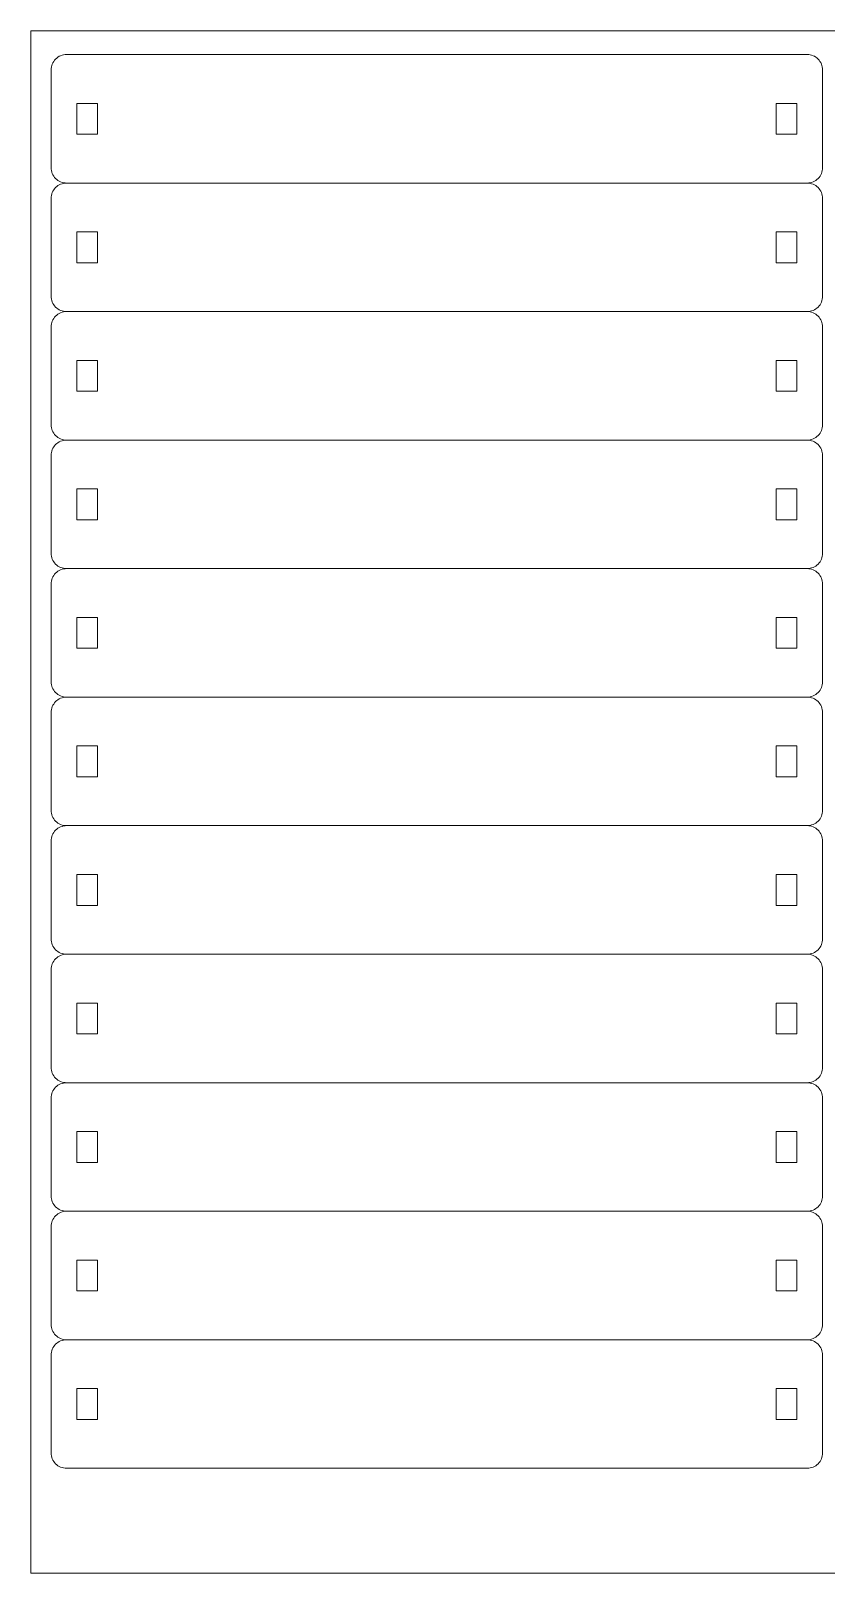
# Model space of a CAD drawing. Header units: centimetres. Extents: x -89 to 95, y -62 to 62.
# Drawn here: x 5.4 to 36.3, y -62 to -2 of the extents above; entities that cross this region are included whole.
import ezdxf

# ---------------------------------------------------------------- set-up
doc = ezdxf.new("R2010")
doc.units = ezdxf.units.CM
doc.header["$MEASUREMENT"] = 0
doc.layers.add('layer 1', color=7, linetype='Continuous')

msp = doc.modelspace()

# ---------------------------------------------------------------- linework, layer by layer
at = {"layer": 'layer 1', "color": 177, "lineweight": 9}
msp.add_open_spline([(5.39311, -61.96294), (5.39311, -61.96294), (95.39311, -61.96294), (95.39311, -61.96294), (95.39311, -61.96294), (95.39311, -61.96294), (95.39311, -1.96294), (95.39311, -1.96294), (95.39311, -1.96294), (95.39311, -1.96294), (5.39311, -1.96294), (5.39311, -1.96294), (5.39311, -1.96294), (5.39311, -1.96294), (5.39311, -61.96294), (5.39311, -61.96294), (5.39311, -61.96294), (5.39311, -61.96294), (5.39311, -61.96294), (5.39311, -61.96294)], degree=3, knots=[0, 0, 0, 0, 0.16666667, 0.16666667, 0.16666667, 0.16666667, 0.33333333, 0.33333333, 0.33333333, 0.33333333, 0.5, 0.5, 0.5, 0.5, 0.66666667, 0.66666667, 0.66666667, 0.66666667, 1, 1, 1, 1], dxfattribs=at)
at = {"layer": 'layer 1', "color": 250, "lineweight": 9}
for points, knots in [([(6.18059, -7.28356), (6.18059, -7.28356), (6.18059, -3.48356), (6.18059, -3.48356), (6.18059, -3.48356), (6.18049, -3.32453), (6.24357, -3.17198), (6.35595, -3.05945), (6.35595, -3.05945), (6.46833, -2.94693), (6.62156, -2.88366), (6.78059, -2.88356), (6.78059, -2.88356), (6.78059, -2.88356), (35.58059, -2.88356), (35.58059, -2.88356), (35.58059, -2.88356), (35.73962, -2.88346), (35.89218, -2.94654), (36.0047, -3.05892), (36.0047, -3.05892), (36.11722, -3.1713), (36.18049, -3.32453), (36.18059, -3.48356), (36.18059, -3.48356), (36.18059, -3.48356), (36.18059, -7.28356), (36.18059, -7.28356), (36.18059, -7.28356), (36.18069, -7.44259), (36.11761, -7.59515), (36.00523, -7.70767), (36.00523, -7.70767), (35.89285, -7.82019), (35.73962, -7.88346), (35.58059, -7.88356), (35.58059, -7.88356), (35.58059, -7.88356), (6.78059, -7.88356), (6.78059, -7.88356), (6.78059, -7.88356), (6.62156, -7.88366), (6.46901, -7.82058), (6.35648, -7.7082), (6.35648, -7.7082), (6.24396, -7.59583), (6.18069, -7.44259), (6.18059, -7.28356), (6.18059, -7.28356), (6.18059, -7.28356), (6.18059, -7.28356), (6.18059, -7.28356)], [0, 0, 0, 0, 0.07142857, 0.07142857, 0.07142857, 0.07142857, 0.14285714, 0.14285714, 0.14285714, 0.14285714, 0.21428571, 0.21428571, 0.21428571, 0.21428571, 0.28571429, 0.28571429, 0.28571429, 0.28571429, 0.35714286, 0.35714286, 0.35714286, 0.35714286, 0.42857143, 0.42857143, 0.42857143, 0.42857143, 0.5, 0.5, 0.5, 0.5, 0.57142857, 0.57142857, 0.57142857, 0.57142857, 0.64285714, 0.64285714, 0.64285714, 0.64285714, 0.71428571, 0.71428571, 0.71428571, 0.71428571, 0.78571429, 0.78571429, 0.78571429, 0.78571429, 0.85714286, 0.85714286, 0.85714286, 0.85714286, 1, 1, 1, 1]), ([(7.18059, -4.78356), (7.18059, -4.78356), (7.18059, -5.98356), (7.18059, -5.98356), (7.18059, -5.98356), (7.18059, -5.98356), (7.98059, -5.98356), (7.98059, -5.98356), (7.98059, -5.98356), (7.98059, -5.98356), (7.98059, -4.78356), (7.98059, -4.78356), (7.98059, -4.78356), (7.98059, -4.78356), (7.18059, -4.78356), (7.18059, -4.78356), (7.18059, -4.78356), (7.18059, -4.78356), (7.18059, -4.78356), (7.18059, -4.78356)], [0, 0, 0, 0, 0.16666667, 0.16666667, 0.16666667, 0.16666667, 0.33333333, 0.33333333, 0.33333333, 0.33333333, 0.5, 0.5, 0.5, 0.5, 0.66666667, 0.66666667, 0.66666667, 0.66666667, 1, 1, 1, 1]), ([(34.38059, -4.78356), (34.38059, -4.78356), (34.38059, -5.98356), (34.38059, -5.98356), (34.38059, -5.98356), (34.38059, -5.98356), (35.18059, -5.98356), (35.18059, -5.98356), (35.18059, -5.98356), (35.18059, -5.98356), (35.18059, -4.78356), (35.18059, -4.78356), (35.18059, -4.78356), (35.18059, -4.78356), (34.38059, -4.78356), (34.38059, -4.78356), (34.38059, -4.78356), (34.38059, -4.78356), (34.38059, -4.78356), (34.38059, -4.78356)], [0, 0, 0, 0, 0.16666667, 0.16666667, 0.16666667, 0.16666667, 0.33333333, 0.33333333, 0.33333333, 0.33333333, 0.5, 0.5, 0.5, 0.5, 0.66666667, 0.66666667, 0.66666667, 0.66666667, 1, 1, 1, 1]), ([(35.58059, -7.88356), (35.73962, -7.88346), (35.89218, -7.94654), (36.0047, -8.05892), (36.0047, -8.05892), (36.11722, -8.1713), (36.18049, -8.32453), (36.18059, -8.48356), (36.18059, -8.48356), (36.18059, -8.48356), (36.18059, -12.28356), (36.18059, -12.28356), (36.18059, -12.28356), (36.18069, -12.44259), (36.11761, -12.59515), (36.00523, -12.70767), (36.00523, -12.70767), (35.89285, -12.82019), (35.73962, -12.88346), (35.58059, -12.88356), (35.58059, -12.88356), (35.58059, -12.88356), (6.78059, -12.88356), (6.78059, -12.88356), (6.78059, -12.88356), (6.62156, -12.88366), (6.46901, -12.82058), (6.35648, -12.7082), (6.35648, -12.7082), (6.24396, -12.59583), (6.18069, -12.44259), (6.18059, -12.28356), (6.18059, -12.28356), (6.18059, -12.28356), (6.18059, -12.28356), (6.18059, -12.28356), (6.18059, -12.28356), (6.18059, -12.28356), (6.18059, -8.48356), (6.18059, -8.48356), (6.18059, -8.48356), (6.18049, -8.32453), (6.24357, -8.17198), (6.35595, -8.05945), (6.35595, -8.05945), (6.46833, -7.94693), (6.62156, -7.88366), (6.78059, -7.88356)], [0, 0, 0, 0, 0.07692308, 0.07692308, 0.07692308, 0.07692308, 0.15384615, 0.15384615, 0.15384615, 0.15384615, 0.23076923, 0.23076923, 0.23076923, 0.23076923, 0.30769231, 0.30769231, 0.30769231, 0.30769231, 0.38461538, 0.38461538, 0.38461538, 0.38461538, 0.46153846, 0.46153846, 0.46153846, 0.46153846, 0.53846154, 0.53846154, 0.53846154, 0.53846154, 0.61538462, 0.61538462, 0.61538462, 0.61538462, 0.69230769, 0.69230769, 0.69230769, 0.69230769, 0.76923077, 0.76923077, 0.76923077, 0.76923077, 0.84615385, 0.84615385, 0.84615385, 0.84615385, 1, 1, 1, 1]), ([(7.18059, -9.78356), (7.18059, -9.78356), (7.18059, -10.98356), (7.18059, -10.98356), (7.18059, -10.98356), (7.18059, -10.98356), (7.98059, -10.98356), (7.98059, -10.98356), (7.98059, -10.98356), (7.98059, -10.98356), (7.98059, -9.78356), (7.98059, -9.78356), (7.98059, -9.78356), (7.98059, -9.78356), (7.18059, -9.78356), (7.18059, -9.78356), (7.18059, -9.78356), (7.18059, -9.78356), (7.18059, -9.78356), (7.18059, -9.78356)], [0, 0, 0, 0, 0.16666667, 0.16666667, 0.16666667, 0.16666667, 0.33333333, 0.33333333, 0.33333333, 0.33333333, 0.5, 0.5, 0.5, 0.5, 0.66666667, 0.66666667, 0.66666667, 0.66666667, 1, 1, 1, 1]), ([(34.38059, -9.78356), (34.38059, -9.78356), (34.38059, -10.98356), (34.38059, -10.98356), (34.38059, -10.98356), (34.38059, -10.98356), (35.18059, -10.98356), (35.18059, -10.98356), (35.18059, -10.98356), (35.18059, -10.98356), (35.18059, -9.78356), (35.18059, -9.78356), (35.18059, -9.78356), (35.18059, -9.78356), (34.38059, -9.78356), (34.38059, -9.78356), (34.38059, -9.78356), (34.38059, -9.78356), (34.38059, -9.78356), (34.38059, -9.78356)], [0, 0, 0, 0, 0.16666667, 0.16666667, 0.16666667, 0.16666667, 0.33333333, 0.33333333, 0.33333333, 0.33333333, 0.5, 0.5, 0.5, 0.5, 0.66666667, 0.66666667, 0.66666667, 0.66666667, 1, 1, 1, 1]), ([(35.58059, -12.88356), (35.73962, -12.88346), (35.89218, -12.94654), (36.0047, -13.05892), (36.0047, -13.05892), (36.11722, -13.1713), (36.18049, -13.32453), (36.18059, -13.48356), (36.18059, -13.48356), (36.18059, -13.48356), (36.18059, -17.28356), (36.18059, -17.28356), (36.18059, -17.28356), (36.18069, -17.44259), (36.11761, -17.59515), (36.00523, -17.70767), (36.00523, -17.70767), (35.89285, -17.82019), (35.73962, -17.88346), (35.58059, -17.88356), (35.58059, -17.88356), (35.58059, -17.88356), (6.78059, -17.88356), (6.78059, -17.88356), (6.78059, -17.88356), (6.62156, -17.88366), (6.46901, -17.82058), (6.35648, -17.7082), (6.35648, -17.7082), (6.24396, -17.59583), (6.18069, -17.44259), (6.18059, -17.28356), (6.18059, -17.28356), (6.18059, -17.28356), (6.18059, -17.28356), (6.18059, -17.28356), (6.18059, -17.28356), (6.18059, -17.28356), (6.18059, -13.48356), (6.18059, -13.48356), (6.18059, -13.48356), (6.18049, -13.32453), (6.24357, -13.17198), (6.35595, -13.05945), (6.35595, -13.05945), (6.46833, -12.94693), (6.62156, -12.88366), (6.78059, -12.88356)], [0, 0, 0, 0, 0.07692308, 0.07692308, 0.07692308, 0.07692308, 0.15384615, 0.15384615, 0.15384615, 0.15384615, 0.23076923, 0.23076923, 0.23076923, 0.23076923, 0.30769231, 0.30769231, 0.30769231, 0.30769231, 0.38461538, 0.38461538, 0.38461538, 0.38461538, 0.46153846, 0.46153846, 0.46153846, 0.46153846, 0.53846154, 0.53846154, 0.53846154, 0.53846154, 0.61538462, 0.61538462, 0.61538462, 0.61538462, 0.69230769, 0.69230769, 0.69230769, 0.69230769, 0.76923077, 0.76923077, 0.76923077, 0.76923077, 0.84615385, 0.84615385, 0.84615385, 0.84615385, 1, 1, 1, 1]), ([(7.18059, -14.78356), (7.18059, -14.78356), (7.18059, -15.98356), (7.18059, -15.98356), (7.18059, -15.98356), (7.18059, -15.98356), (7.98059, -15.98356), (7.98059, -15.98356), (7.98059, -15.98356), (7.98059, -15.98356), (7.98059, -14.78356), (7.98059, -14.78356), (7.98059, -14.78356), (7.98059, -14.78356), (7.18059, -14.78356), (7.18059, -14.78356), (7.18059, -14.78356), (7.18059, -14.78356), (7.18059, -14.78356), (7.18059, -14.78356)], [0, 0, 0, 0, 0.16666667, 0.16666667, 0.16666667, 0.16666667, 0.33333333, 0.33333333, 0.33333333, 0.33333333, 0.5, 0.5, 0.5, 0.5, 0.66666667, 0.66666667, 0.66666667, 0.66666667, 1, 1, 1, 1]), ([(34.38059, -14.78356), (34.38059, -14.78356), (34.38059, -15.98356), (34.38059, -15.98356), (34.38059, -15.98356), (34.38059, -15.98356), (35.18059, -15.98356), (35.18059, -15.98356), (35.18059, -15.98356), (35.18059, -15.98356), (35.18059, -14.78356), (35.18059, -14.78356), (35.18059, -14.78356), (35.18059, -14.78356), (34.38059, -14.78356), (34.38059, -14.78356), (34.38059, -14.78356), (34.38059, -14.78356), (34.38059, -14.78356), (34.38059, -14.78356)], [0, 0, 0, 0, 0.16666667, 0.16666667, 0.16666667, 0.16666667, 0.33333333, 0.33333333, 0.33333333, 0.33333333, 0.5, 0.5, 0.5, 0.5, 0.66666667, 0.66666667, 0.66666667, 0.66666667, 1, 1, 1, 1]), ([(35.58059, -17.88356), (35.73962, -17.88346), (35.89218, -17.94654), (36.0047, -18.05892), (36.0047, -18.05892), (36.11722, -18.1713), (36.18049, -18.32453), (36.18059, -18.48356), (36.18059, -18.48356), (36.18059, -18.48356), (36.18059, -22.28356), (36.18059, -22.28356), (36.18059, -22.28356), (36.18069, -22.44259), (36.11761, -22.59515), (36.00523, -22.70767), (36.00523, -22.70767), (35.89285, -22.82019), (35.73962, -22.88346), (35.58059, -22.88356), (35.58059, -22.88356), (35.58059, -22.88356), (6.78059, -22.88356), (6.78059, -22.88356), (6.78059, -22.88356), (6.62156, -22.88366), (6.46901, -22.82058), (6.35648, -22.7082), (6.35648, -22.7082), (6.24396, -22.59583), (6.18069, -22.44259), (6.18059, -22.28356), (6.18059, -22.28356), (6.18059, -22.28356), (6.18059, -22.28356), (6.18059, -22.28356), (6.18059, -22.28356), (6.18059, -22.28356), (6.18059, -18.48356), (6.18059, -18.48356), (6.18059, -18.48356), (6.18049, -18.32453), (6.24357, -18.17198), (6.35595, -18.05945), (6.35595, -18.05945), (6.46833, -17.94693), (6.62156, -17.88366), (6.78059, -17.88356)], [0, 0, 0, 0, 0.07692308, 0.07692308, 0.07692308, 0.07692308, 0.15384615, 0.15384615, 0.15384615, 0.15384615, 0.23076923, 0.23076923, 0.23076923, 0.23076923, 0.30769231, 0.30769231, 0.30769231, 0.30769231, 0.38461538, 0.38461538, 0.38461538, 0.38461538, 0.46153846, 0.46153846, 0.46153846, 0.46153846, 0.53846154, 0.53846154, 0.53846154, 0.53846154, 0.61538462, 0.61538462, 0.61538462, 0.61538462, 0.69230769, 0.69230769, 0.69230769, 0.69230769, 0.76923077, 0.76923077, 0.76923077, 0.76923077, 0.84615385, 0.84615385, 0.84615385, 0.84615385, 1, 1, 1, 1]), ([(7.18059, -19.78356), (7.18059, -19.78356), (7.18059, -20.98356), (7.18059, -20.98356), (7.18059, -20.98356), (7.18059, -20.98356), (7.98059, -20.98356), (7.98059, -20.98356), (7.98059, -20.98356), (7.98059, -20.98356), (7.98059, -19.78356), (7.98059, -19.78356), (7.98059, -19.78356), (7.98059, -19.78356), (7.18059, -19.78356), (7.18059, -19.78356), (7.18059, -19.78356), (7.18059, -19.78356), (7.18059, -19.78356), (7.18059, -19.78356)], [0, 0, 0, 0, 0.16666667, 0.16666667, 0.16666667, 0.16666667, 0.33333333, 0.33333333, 0.33333333, 0.33333333, 0.5, 0.5, 0.5, 0.5, 0.66666667, 0.66666667, 0.66666667, 0.66666667, 1, 1, 1, 1]), ([(34.38059, -19.78356), (34.38059, -19.78356), (34.38059, -20.98356), (34.38059, -20.98356), (34.38059, -20.98356), (34.38059, -20.98356), (35.18059, -20.98356), (35.18059, -20.98356), (35.18059, -20.98356), (35.18059, -20.98356), (35.18059, -19.78356), (35.18059, -19.78356), (35.18059, -19.78356), (35.18059, -19.78356), (34.38059, -19.78356), (34.38059, -19.78356), (34.38059, -19.78356), (34.38059, -19.78356), (34.38059, -19.78356), (34.38059, -19.78356)], [0, 0, 0, 0, 0.16666667, 0.16666667, 0.16666667, 0.16666667, 0.33333333, 0.33333333, 0.33333333, 0.33333333, 0.5, 0.5, 0.5, 0.5, 0.66666667, 0.66666667, 0.66666667, 0.66666667, 1, 1, 1, 1]), ([(35.58059, -22.88356), (35.73962, -22.88346), (35.89218, -22.94654), (36.0047, -23.05892), (36.0047, -23.05892), (36.11722, -23.1713), (36.18049, -23.32453), (36.18059, -23.48356), (36.18059, -23.48356), (36.18059, -23.48356), (36.18059, -27.28356), (36.18059, -27.28356), (36.18059, -27.28356), (36.18069, -27.44259), (36.11761, -27.59515), (36.00523, -27.70767), (36.00523, -27.70767), (35.89285, -27.82019), (35.73962, -27.88346), (35.58059, -27.88356), (35.58059, -27.88356), (35.58059, -27.88356), (6.78059, -27.88356), (6.78059, -27.88356), (6.78059, -27.88356), (6.62156, -27.88366), (6.46901, -27.82058), (6.35648, -27.7082), (6.35648, -27.7082), (6.24396, -27.59583), (6.18069, -27.44259), (6.18059, -27.28356), (6.18059, -27.28356), (6.18059, -27.28356), (6.18059, -27.28356), (6.18059, -27.28356), (6.18059, -27.28356), (6.18059, -27.28356), (6.18059, -23.48356), (6.18059, -23.48356), (6.18059, -23.48356), (6.18049, -23.32453), (6.24357, -23.17198), (6.35595, -23.05945), (6.35595, -23.05945), (6.46833, -22.94693), (6.62156, -22.88366), (6.78059, -22.88356)], [0, 0, 0, 0, 0.07692308, 0.07692308, 0.07692308, 0.07692308, 0.15384615, 0.15384615, 0.15384615, 0.15384615, 0.23076923, 0.23076923, 0.23076923, 0.23076923, 0.30769231, 0.30769231, 0.30769231, 0.30769231, 0.38461538, 0.38461538, 0.38461538, 0.38461538, 0.46153846, 0.46153846, 0.46153846, 0.46153846, 0.53846154, 0.53846154, 0.53846154, 0.53846154, 0.61538462, 0.61538462, 0.61538462, 0.61538462, 0.69230769, 0.69230769, 0.69230769, 0.69230769, 0.76923077, 0.76923077, 0.76923077, 0.76923077, 0.84615385, 0.84615385, 0.84615385, 0.84615385, 1, 1, 1, 1]), ([(7.18059, -24.78356), (7.18059, -24.78356), (7.18059, -25.98356), (7.18059, -25.98356), (7.18059, -25.98356), (7.18059, -25.98356), (7.98059, -25.98356), (7.98059, -25.98356), (7.98059, -25.98356), (7.98059, -25.98356), (7.98059, -24.78356), (7.98059, -24.78356), (7.98059, -24.78356), (7.98059, -24.78356), (7.18059, -24.78356), (7.18059, -24.78356), (7.18059, -24.78356), (7.18059, -24.78356), (7.18059, -24.78356), (7.18059, -24.78356)], [0, 0, 0, 0, 0.16666667, 0.16666667, 0.16666667, 0.16666667, 0.33333333, 0.33333333, 0.33333333, 0.33333333, 0.5, 0.5, 0.5, 0.5, 0.66666667, 0.66666667, 0.66666667, 0.66666667, 1, 1, 1, 1]), ([(34.38059, -24.78356), (34.38059, -24.78356), (34.38059, -25.98356), (34.38059, -25.98356), (34.38059, -25.98356), (34.38059, -25.98356), (35.18059, -25.98356), (35.18059, -25.98356), (35.18059, -25.98356), (35.18059, -25.98356), (35.18059, -24.78356), (35.18059, -24.78356), (35.18059, -24.78356), (35.18059, -24.78356), (34.38059, -24.78356), (34.38059, -24.78356), (34.38059, -24.78356), (34.38059, -24.78356), (34.38059, -24.78356), (34.38059, -24.78356)], [0, 0, 0, 0, 0.16666667, 0.16666667, 0.16666667, 0.16666667, 0.33333333, 0.33333333, 0.33333333, 0.33333333, 0.5, 0.5, 0.5, 0.5, 0.66666667, 0.66666667, 0.66666667, 0.66666667, 1, 1, 1, 1]), ([(35.58059, -27.88356), (35.73962, -27.88346), (35.89218, -27.94654), (36.0047, -28.05892), (36.0047, -28.05892), (36.11722, -28.1713), (36.18049, -28.32453), (36.18059, -28.48356), (36.18059, -28.48356), (36.18059, -28.48356), (36.18059, -32.28356), (36.18059, -32.28356), (36.18059, -32.28356), (36.18069, -32.44259), (36.11761, -32.59515), (36.00523, -32.70767), (36.00523, -32.70767), (35.89285, -32.82019), (35.73962, -32.88346), (35.58059, -32.88356), (35.58059, -32.88356), (35.58059, -32.88356), (6.78059, -32.88356), (6.78059, -32.88356), (6.78059, -32.88356), (6.62156, -32.88366), (6.46901, -32.82058), (6.35648, -32.7082), (6.35648, -32.7082), (6.24396, -32.59583), (6.18069, -32.44259), (6.18059, -32.28356), (6.18059, -32.28356), (6.18059, -32.28356), (6.18059, -32.28356), (6.18059, -32.28356), (6.18059, -32.28356), (6.18059, -32.28356), (6.18059, -28.48356), (6.18059, -28.48356), (6.18059, -28.48356), (6.18049, -28.32453), (6.24357, -28.17198), (6.35595, -28.05945), (6.35595, -28.05945), (6.46833, -27.94693), (6.62156, -27.88366), (6.78059, -27.88356)], [0, 0, 0, 0, 0.07692308, 0.07692308, 0.07692308, 0.07692308, 0.15384615, 0.15384615, 0.15384615, 0.15384615, 0.23076923, 0.23076923, 0.23076923, 0.23076923, 0.30769231, 0.30769231, 0.30769231, 0.30769231, 0.38461538, 0.38461538, 0.38461538, 0.38461538, 0.46153846, 0.46153846, 0.46153846, 0.46153846, 0.53846154, 0.53846154, 0.53846154, 0.53846154, 0.61538462, 0.61538462, 0.61538462, 0.61538462, 0.69230769, 0.69230769, 0.69230769, 0.69230769, 0.76923077, 0.76923077, 0.76923077, 0.76923077, 0.84615385, 0.84615385, 0.84615385, 0.84615385, 1, 1, 1, 1]), ([(7.18059, -29.78356), (7.18059, -29.78356), (7.18059, -30.98356), (7.18059, -30.98356), (7.18059, -30.98356), (7.18059, -30.98356), (7.98059, -30.98356), (7.98059, -30.98356), (7.98059, -30.98356), (7.98059, -30.98356), (7.98059, -29.78356), (7.98059, -29.78356), (7.98059, -29.78356), (7.98059, -29.78356), (7.18059, -29.78356), (7.18059, -29.78356), (7.18059, -29.78356), (7.18059, -29.78356), (7.18059, -29.78356), (7.18059, -29.78356)], [0, 0, 0, 0, 0.16666667, 0.16666667, 0.16666667, 0.16666667, 0.33333333, 0.33333333, 0.33333333, 0.33333333, 0.5, 0.5, 0.5, 0.5, 0.66666667, 0.66666667, 0.66666667, 0.66666667, 1, 1, 1, 1]), ([(34.38059, -29.78356), (34.38059, -29.78356), (34.38059, -30.98356), (34.38059, -30.98356), (34.38059, -30.98356), (34.38059, -30.98356), (35.18059, -30.98356), (35.18059, -30.98356), (35.18059, -30.98356), (35.18059, -30.98356), (35.18059, -29.78356), (35.18059, -29.78356), (35.18059, -29.78356), (35.18059, -29.78356), (34.38059, -29.78356), (34.38059, -29.78356), (34.38059, -29.78356), (34.38059, -29.78356), (34.38059, -29.78356), (34.38059, -29.78356)], [0, 0, 0, 0, 0.16666667, 0.16666667, 0.16666667, 0.16666667, 0.33333333, 0.33333333, 0.33333333, 0.33333333, 0.5, 0.5, 0.5, 0.5, 0.66666667, 0.66666667, 0.66666667, 0.66666667, 1, 1, 1, 1]), ([(35.58059, -32.88356), (35.73962, -32.88346), (35.89218, -32.94654), (36.0047, -33.05892), (36.0047, -33.05892), (36.11722, -33.1713), (36.18049, -33.32453), (36.18059, -33.48356), (36.18059, -33.48356), (36.18059, -33.48356), (36.18059, -37.28356), (36.18059, -37.28356), (36.18059, -37.28356), (36.18069, -37.44259), (36.11761, -37.59515), (36.00523, -37.70767), (36.00523, -37.70767), (35.89285, -37.82019), (35.73962, -37.88346), (35.58059, -37.88356), (35.58059, -37.88356), (35.58059, -37.88356), (6.78059, -37.88356), (6.78059, -37.88356), (6.78059, -37.88356), (6.62156, -37.88366), (6.46901, -37.82058), (6.35648, -37.7082), (6.35648, -37.7082), (6.24396, -37.59583), (6.18069, -37.44259), (6.18059, -37.28356), (6.18059, -37.28356), (6.18059, -37.28356), (6.18059, -37.28356), (6.18059, -37.28356), (6.18059, -37.28356), (6.18059, -37.28356), (6.18059, -33.48356), (6.18059, -33.48356), (6.18059, -33.48356), (6.18049, -33.32453), (6.24357, -33.17198), (6.35595, -33.05945), (6.35595, -33.05945), (6.46833, -32.94693), (6.62156, -32.88366), (6.78059, -32.88356)], [0, 0, 0, 0, 0.07692308, 0.07692308, 0.07692308, 0.07692308, 0.15384615, 0.15384615, 0.15384615, 0.15384615, 0.23076923, 0.23076923, 0.23076923, 0.23076923, 0.30769231, 0.30769231, 0.30769231, 0.30769231, 0.38461538, 0.38461538, 0.38461538, 0.38461538, 0.46153846, 0.46153846, 0.46153846, 0.46153846, 0.53846154, 0.53846154, 0.53846154, 0.53846154, 0.61538462, 0.61538462, 0.61538462, 0.61538462, 0.69230769, 0.69230769, 0.69230769, 0.69230769, 0.76923077, 0.76923077, 0.76923077, 0.76923077, 0.84615385, 0.84615385, 0.84615385, 0.84615385, 1, 1, 1, 1]), ([(7.18059, -34.78356), (7.18059, -34.78356), (7.18059, -35.98356), (7.18059, -35.98356), (7.18059, -35.98356), (7.18059, -35.98356), (7.98059, -35.98356), (7.98059, -35.98356), (7.98059, -35.98356), (7.98059, -35.98356), (7.98059, -34.78356), (7.98059, -34.78356), (7.98059, -34.78356), (7.98059, -34.78356), (7.18059, -34.78356), (7.18059, -34.78356), (7.18059, -34.78356), (7.18059, -34.78356), (7.18059, -34.78356), (7.18059, -34.78356)], [0, 0, 0, 0, 0.16666667, 0.16666667, 0.16666667, 0.16666667, 0.33333333, 0.33333333, 0.33333333, 0.33333333, 0.5, 0.5, 0.5, 0.5, 0.66666667, 0.66666667, 0.66666667, 0.66666667, 1, 1, 1, 1]), ([(34.38059, -34.78356), (34.38059, -34.78356), (34.38059, -35.98356), (34.38059, -35.98356), (34.38059, -35.98356), (34.38059, -35.98356), (35.18059, -35.98356), (35.18059, -35.98356), (35.18059, -35.98356), (35.18059, -35.98356), (35.18059, -34.78356), (35.18059, -34.78356), (35.18059, -34.78356), (35.18059, -34.78356), (34.38059, -34.78356), (34.38059, -34.78356), (34.38059, -34.78356), (34.38059, -34.78356), (34.38059, -34.78356), (34.38059, -34.78356)], [0, 0, 0, 0, 0.16666667, 0.16666667, 0.16666667, 0.16666667, 0.33333333, 0.33333333, 0.33333333, 0.33333333, 0.5, 0.5, 0.5, 0.5, 0.66666667, 0.66666667, 0.66666667, 0.66666667, 1, 1, 1, 1]), ([(35.58059, -37.88356), (35.73962, -37.88346), (35.89218, -37.94654), (36.0047, -38.05892), (36.0047, -38.05892), (36.11722, -38.1713), (36.18049, -38.32453), (36.18059, -38.48356), (36.18059, -38.48356), (36.18059, -38.48356), (36.18059, -42.28356), (36.18059, -42.28356), (36.18059, -42.28356), (36.18069, -42.44259), (36.11761, -42.59515), (36.00523, -42.70767), (36.00523, -42.70767), (35.89285, -42.82019), (35.73962, -42.88346), (35.58059, -42.88356), (35.58059, -42.88356), (35.58059, -42.88356), (6.78059, -42.88356), (6.78059, -42.88356), (6.78059, -42.88356), (6.62156, -42.88366), (6.46901, -42.82058), (6.35648, -42.7082), (6.35648, -42.7082), (6.24396, -42.59583), (6.18069, -42.44259), (6.18059, -42.28356), (6.18059, -42.28356), (6.18059, -42.28356), (6.18059, -42.28356), (6.18059, -42.28356), (6.18059, -42.28356), (6.18059, -42.28356), (6.18059, -38.48356), (6.18059, -38.48356), (6.18059, -38.48356), (6.18049, -38.32453), (6.24357, -38.17198), (6.35595, -38.05945), (6.35595, -38.05945), (6.46833, -37.94693), (6.62156, -37.88366), (6.78059, -37.88356)], [0, 0, 0, 0, 0.07692308, 0.07692308, 0.07692308, 0.07692308, 0.15384615, 0.15384615, 0.15384615, 0.15384615, 0.23076923, 0.23076923, 0.23076923, 0.23076923, 0.30769231, 0.30769231, 0.30769231, 0.30769231, 0.38461538, 0.38461538, 0.38461538, 0.38461538, 0.46153846, 0.46153846, 0.46153846, 0.46153846, 0.53846154, 0.53846154, 0.53846154, 0.53846154, 0.61538462, 0.61538462, 0.61538462, 0.61538462, 0.69230769, 0.69230769, 0.69230769, 0.69230769, 0.76923077, 0.76923077, 0.76923077, 0.76923077, 0.84615385, 0.84615385, 0.84615385, 0.84615385, 1, 1, 1, 1]), ([(7.18059, -39.78356), (7.18059, -39.78356), (7.18059, -40.98356), (7.18059, -40.98356), (7.18059, -40.98356), (7.18059, -40.98356), (7.98059, -40.98356), (7.98059, -40.98356), (7.98059, -40.98356), (7.98059, -40.98356), (7.98059, -39.78356), (7.98059, -39.78356), (7.98059, -39.78356), (7.98059, -39.78356), (7.18059, -39.78356), (7.18059, -39.78356), (7.18059, -39.78356), (7.18059, -39.78356), (7.18059, -39.78356), (7.18059, -39.78356)], [0, 0, 0, 0, 0.16666667, 0.16666667, 0.16666667, 0.16666667, 0.33333333, 0.33333333, 0.33333333, 0.33333333, 0.5, 0.5, 0.5, 0.5, 0.66666667, 0.66666667, 0.66666667, 0.66666667, 1, 1, 1, 1]), ([(34.38059, -39.78356), (34.38059, -39.78356), (34.38059, -40.98356), (34.38059, -40.98356), (34.38059, -40.98356), (34.38059, -40.98356), (35.18059, -40.98356), (35.18059, -40.98356), (35.18059, -40.98356), (35.18059, -40.98356), (35.18059, -39.78356), (35.18059, -39.78356), (35.18059, -39.78356), (35.18059, -39.78356), (34.38059, -39.78356), (34.38059, -39.78356), (34.38059, -39.78356), (34.38059, -39.78356), (34.38059, -39.78356), (34.38059, -39.78356)], [0, 0, 0, 0, 0.16666667, 0.16666667, 0.16666667, 0.16666667, 0.33333333, 0.33333333, 0.33333333, 0.33333333, 0.5, 0.5, 0.5, 0.5, 0.66666667, 0.66666667, 0.66666667, 0.66666667, 1, 1, 1, 1]), ([(35.58059, -42.88356), (35.73962, -42.88346), (35.89218, -42.94654), (36.0047, -43.05892), (36.0047, -43.05892), (36.11722, -43.1713), (36.18049, -43.32453), (36.18059, -43.48356), (36.18059, -43.48356), (36.18059, -43.48356), (36.18059, -47.28356), (36.18059, -47.28356), (36.18059, -47.28356), (36.18069, -47.44259), (36.11761, -47.59515), (36.00523, -47.70767), (36.00523, -47.70767), (35.89285, -47.82019), (35.73962, -47.88346), (35.58059, -47.88356), (35.58059, -47.88356), (35.58059, -47.88356), (6.78059, -47.88356), (6.78059, -47.88356), (6.78059, -47.88356), (6.62156, -47.88366), (6.46901, -47.82058), (6.35648, -47.7082), (6.35648, -47.7082), (6.24396, -47.59583), (6.18069, -47.44259), (6.18059, -47.28356), (6.18059, -47.28356), (6.18059, -47.28356), (6.18059, -47.28356), (6.18059, -47.28356), (6.18059, -47.28356), (6.18059, -47.28356), (6.18059, -43.48356), (6.18059, -43.48356), (6.18059, -43.48356), (6.18049, -43.32453), (6.24357, -43.17198), (6.35595, -43.05945), (6.35595, -43.05945), (6.46833, -42.94693), (6.62156, -42.88366), (6.78059, -42.88356)], [0, 0, 0, 0, 0.07692308, 0.07692308, 0.07692308, 0.07692308, 0.15384615, 0.15384615, 0.15384615, 0.15384615, 0.23076923, 0.23076923, 0.23076923, 0.23076923, 0.30769231, 0.30769231, 0.30769231, 0.30769231, 0.38461538, 0.38461538, 0.38461538, 0.38461538, 0.46153846, 0.46153846, 0.46153846, 0.46153846, 0.53846154, 0.53846154, 0.53846154, 0.53846154, 0.61538462, 0.61538462, 0.61538462, 0.61538462, 0.69230769, 0.69230769, 0.69230769, 0.69230769, 0.76923077, 0.76923077, 0.76923077, 0.76923077, 0.84615385, 0.84615385, 0.84615385, 0.84615385, 1, 1, 1, 1]), ([(7.18059, -44.78356), (7.18059, -44.78356), (7.18059, -45.98356), (7.18059, -45.98356), (7.18059, -45.98356), (7.18059, -45.98356), (7.98059, -45.98356), (7.98059, -45.98356), (7.98059, -45.98356), (7.98059, -45.98356), (7.98059, -44.78356), (7.98059, -44.78356), (7.98059, -44.78356), (7.98059, -44.78356), (7.18059, -44.78356), (7.18059, -44.78356), (7.18059, -44.78356), (7.18059, -44.78356), (7.18059, -44.78356), (7.18059, -44.78356)], [0, 0, 0, 0, 0.16666667, 0.16666667, 0.16666667, 0.16666667, 0.33333333, 0.33333333, 0.33333333, 0.33333333, 0.5, 0.5, 0.5, 0.5, 0.66666667, 0.66666667, 0.66666667, 0.66666667, 1, 1, 1, 1]), ([(34.38059, -44.78356), (34.38059, -44.78356), (34.38059, -45.98356), (34.38059, -45.98356), (34.38059, -45.98356), (34.38059, -45.98356), (35.18059, -45.98356), (35.18059, -45.98356), (35.18059, -45.98356), (35.18059, -45.98356), (35.18059, -44.78356), (35.18059, -44.78356), (35.18059, -44.78356), (35.18059, -44.78356), (34.38059, -44.78356), (34.38059, -44.78356), (34.38059, -44.78356), (34.38059, -44.78356), (34.38059, -44.78356), (34.38059, -44.78356)], [0, 0, 0, 0, 0.16666667, 0.16666667, 0.16666667, 0.16666667, 0.33333333, 0.33333333, 0.33333333, 0.33333333, 0.5, 0.5, 0.5, 0.5, 0.66666667, 0.66666667, 0.66666667, 0.66666667, 1, 1, 1, 1]), ([(35.58059, -47.88356), (35.73962, -47.88346), (35.89218, -47.94654), (36.0047, -48.05892), (36.0047, -48.05892), (36.11722, -48.1713), (36.18049, -48.32453), (36.18059, -48.48356), (36.18059, -48.48356), (36.18059, -48.48356), (36.18059, -52.28356), (36.18059, -52.28356), (36.18059, -52.28356), (36.18069, -52.44259), (36.11761, -52.59515), (36.00523, -52.70767), (36.00523, -52.70767), (35.89285, -52.82019), (35.73962, -52.88346), (35.58059, -52.88356), (35.58059, -52.88356), (35.58059, -52.88356), (6.78059, -52.88356), (6.78059, -52.88356), (6.78059, -52.88356), (6.62156, -52.88366), (6.46901, -52.82058), (6.35648, -52.7082), (6.35648, -52.7082), (6.24396, -52.59583), (6.18069, -52.44259), (6.18059, -52.28356), (6.18059, -52.28356), (6.18059, -52.28356), (6.18059, -52.28356), (6.18059, -52.28356), (6.18059, -52.28356), (6.18059, -52.28356), (6.18059, -48.48356), (6.18059, -48.48356), (6.18059, -48.48356), (6.18049, -48.32453), (6.24357, -48.17198), (6.35595, -48.05945), (6.35595, -48.05945), (6.46833, -47.94693), (6.62156, -47.88366), (6.78059, -47.88356)], [0, 0, 0, 0, 0.07692308, 0.07692308, 0.07692308, 0.07692308, 0.15384615, 0.15384615, 0.15384615, 0.15384615, 0.23076923, 0.23076923, 0.23076923, 0.23076923, 0.30769231, 0.30769231, 0.30769231, 0.30769231, 0.38461538, 0.38461538, 0.38461538, 0.38461538, 0.46153846, 0.46153846, 0.46153846, 0.46153846, 0.53846154, 0.53846154, 0.53846154, 0.53846154, 0.61538462, 0.61538462, 0.61538462, 0.61538462, 0.69230769, 0.69230769, 0.69230769, 0.69230769, 0.76923077, 0.76923077, 0.76923077, 0.76923077, 0.84615385, 0.84615385, 0.84615385, 0.84615385, 1, 1, 1, 1]), ([(7.18059, -49.78356), (7.18059, -49.78356), (7.18059, -50.98356), (7.18059, -50.98356), (7.18059, -50.98356), (7.18059, -50.98356), (7.98059, -50.98356), (7.98059, -50.98356), (7.98059, -50.98356), (7.98059, -50.98356), (7.98059, -49.78356), (7.98059, -49.78356), (7.98059, -49.78356), (7.98059, -49.78356), (7.18059, -49.78356), (7.18059, -49.78356), (7.18059, -49.78356), (7.18059, -49.78356), (7.18059, -49.78356), (7.18059, -49.78356)], [0, 0, 0, 0, 0.16666667, 0.16666667, 0.16666667, 0.16666667, 0.33333333, 0.33333333, 0.33333333, 0.33333333, 0.5, 0.5, 0.5, 0.5, 0.66666667, 0.66666667, 0.66666667, 0.66666667, 1, 1, 1, 1]), ([(34.38059, -49.78356), (34.38059, -49.78356), (34.38059, -50.98356), (34.38059, -50.98356), (34.38059, -50.98356), (34.38059, -50.98356), (35.18059, -50.98356), (35.18059, -50.98356), (35.18059, -50.98356), (35.18059, -50.98356), (35.18059, -49.78356), (35.18059, -49.78356), (35.18059, -49.78356), (35.18059, -49.78356), (34.38059, -49.78356), (34.38059, -49.78356), (34.38059, -49.78356), (34.38059, -49.78356), (34.38059, -49.78356), (34.38059, -49.78356)], [0, 0, 0, 0, 0.16666667, 0.16666667, 0.16666667, 0.16666667, 0.33333333, 0.33333333, 0.33333333, 0.33333333, 0.5, 0.5, 0.5, 0.5, 0.66666667, 0.66666667, 0.66666667, 0.66666667, 1, 1, 1, 1]), ([(35.58059, -52.88356), (35.73962, -52.88346), (35.89218, -52.94654), (36.0047, -53.05892), (36.0047, -53.05892), (36.11722, -53.1713), (36.18049, -53.32453), (36.18059, -53.48356), (36.18059, -53.48356), (36.18059, -53.48356), (36.18059, -57.28356), (36.18059, -57.28356), (36.18059, -57.28356), (36.18069, -57.44259), (36.11761, -57.59515), (36.00523, -57.70767), (36.00523, -57.70767), (35.89285, -57.82019), (35.73962, -57.88346), (35.58059, -57.88356), (35.58059, -57.88356), (35.58059, -57.88356), (6.78059, -57.88356), (6.78059, -57.88356), (6.78059, -57.88356), (6.62156, -57.88366), (6.46901, -57.82058), (6.35648, -57.7082), (6.35648, -57.7082), (6.24396, -57.59583), (6.18069, -57.44259), (6.18059, -57.28356), (6.18059, -57.28356), (6.18059, -57.28356), (6.18059, -57.28356), (6.18059, -57.28356), (6.18059, -57.28356), (6.18059, -57.28356), (6.18059, -53.48356), (6.18059, -53.48356), (6.18059, -53.48356), (6.18049, -53.32453), (6.24357, -53.17198), (6.35595, -53.05945), (6.35595, -53.05945), (6.46833, -52.94693), (6.62156, -52.88366), (6.78059, -52.88356)], [0, 0, 0, 0, 0.07692308, 0.07692308, 0.07692308, 0.07692308, 0.15384615, 0.15384615, 0.15384615, 0.15384615, 0.23076923, 0.23076923, 0.23076923, 0.23076923, 0.30769231, 0.30769231, 0.30769231, 0.30769231, 0.38461538, 0.38461538, 0.38461538, 0.38461538, 0.46153846, 0.46153846, 0.46153846, 0.46153846, 0.53846154, 0.53846154, 0.53846154, 0.53846154, 0.61538462, 0.61538462, 0.61538462, 0.61538462, 0.69230769, 0.69230769, 0.69230769, 0.69230769, 0.76923077, 0.76923077, 0.76923077, 0.76923077, 0.84615385, 0.84615385, 0.84615385, 0.84615385, 1, 1, 1, 1]), ([(7.18059, -54.78356), (7.18059, -54.78356), (7.18059, -55.98356), (7.18059, -55.98356), (7.18059, -55.98356), (7.18059, -55.98356), (7.98059, -55.98356), (7.98059, -55.98356), (7.98059, -55.98356), (7.98059, -55.98356), (7.98059, -54.78356), (7.98059, -54.78356), (7.98059, -54.78356), (7.98059, -54.78356), (7.18059, -54.78356), (7.18059, -54.78356), (7.18059, -54.78356), (7.18059, -54.78356), (7.18059, -54.78356), (7.18059, -54.78356)], [0, 0, 0, 0, 0.16666667, 0.16666667, 0.16666667, 0.16666667, 0.33333333, 0.33333333, 0.33333333, 0.33333333, 0.5, 0.5, 0.5, 0.5, 0.66666667, 0.66666667, 0.66666667, 0.66666667, 1, 1, 1, 1]), ([(34.38059, -54.78356), (34.38059, -54.78356), (34.38059, -55.98356), (34.38059, -55.98356), (34.38059, -55.98356), (34.38059, -55.98356), (35.18059, -55.98356), (35.18059, -55.98356), (35.18059, -55.98356), (35.18059, -55.98356), (35.18059, -54.78356), (35.18059, -54.78356), (35.18059, -54.78356), (35.18059, -54.78356), (34.38059, -54.78356), (34.38059, -54.78356), (34.38059, -54.78356), (34.38059, -54.78356), (34.38059, -54.78356), (34.38059, -54.78356)], [0, 0, 0, 0, 0.16666667, 0.16666667, 0.16666667, 0.16666667, 0.33333333, 0.33333333, 0.33333333, 0.33333333, 0.5, 0.5, 0.5, 0.5, 0.66666667, 0.66666667, 0.66666667, 0.66666667, 1, 1, 1, 1])]:
    msp.add_open_spline(points, degree=3, knots=knots, dxfattribs=at)

doc.saveas('drawing.dxf')
